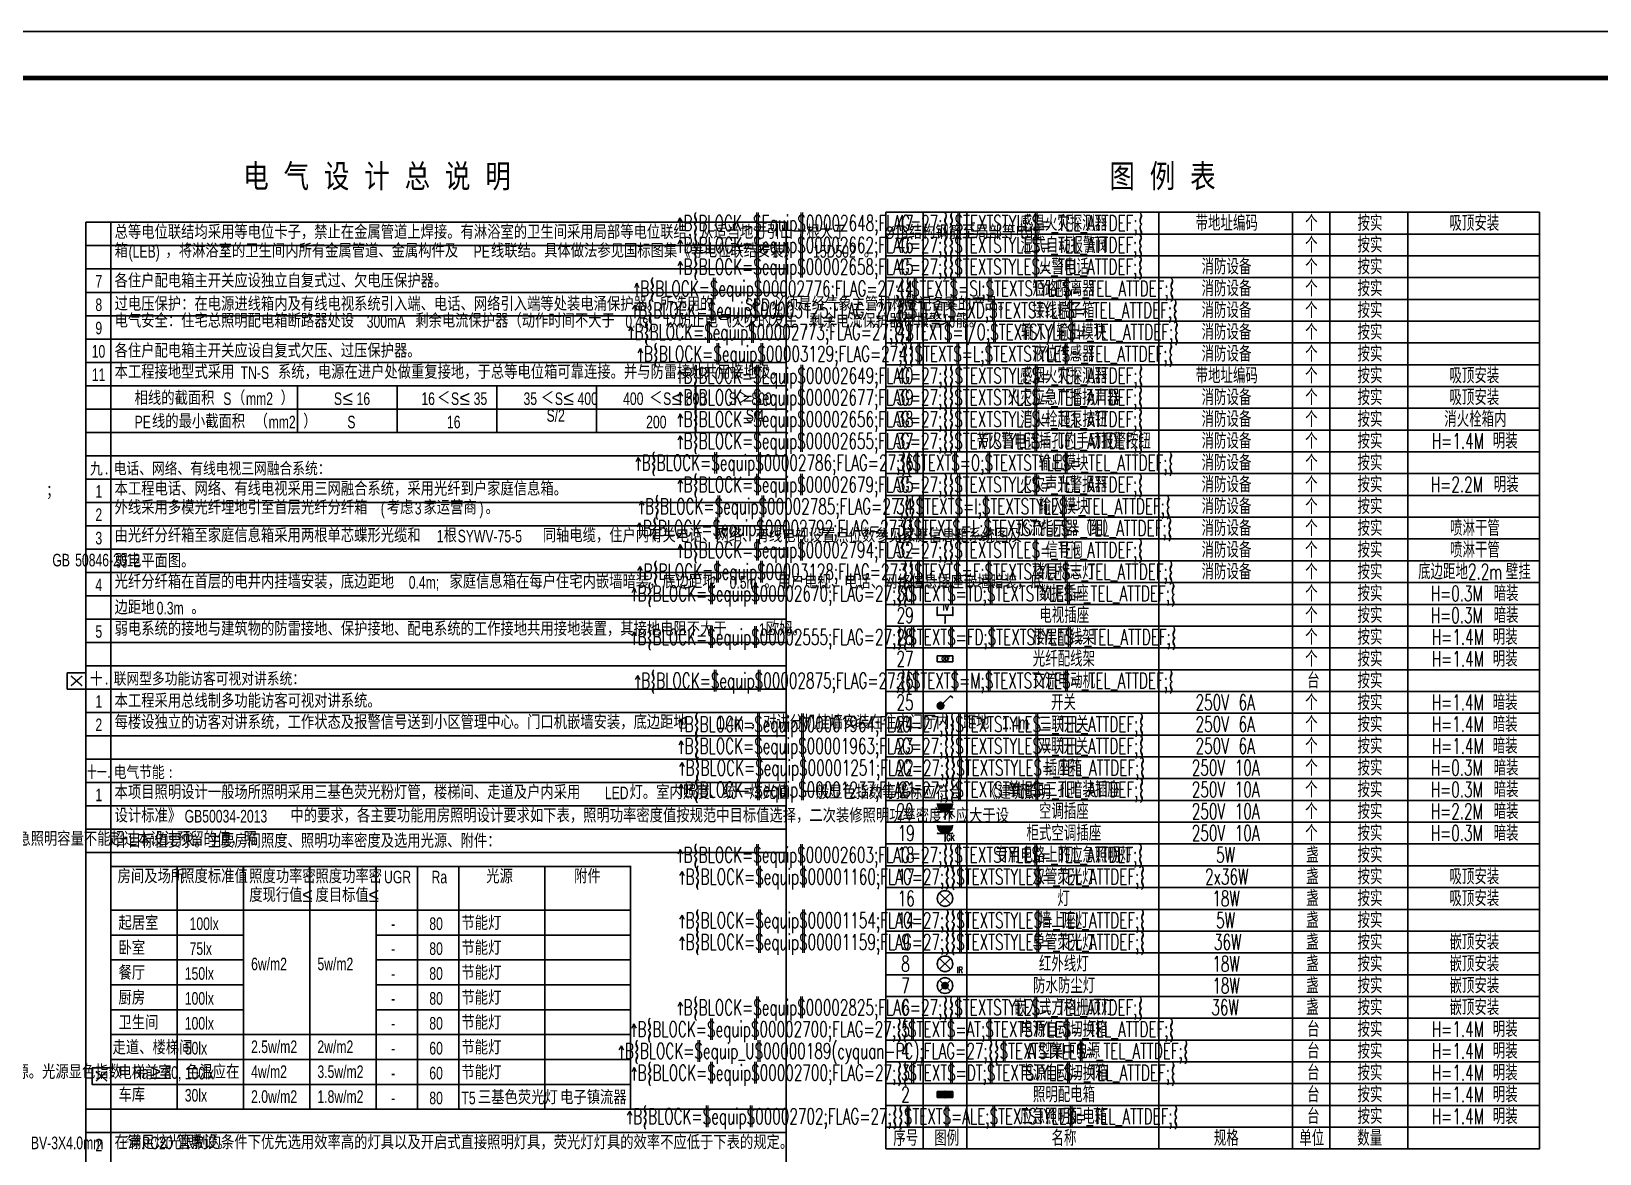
# Model space of a CAD drawing. Extents: x -7085 to 604621, y -1107727 to 606871.
# Drawn here: x 50469 to 100854, y 533841 to 569902 of the extents above; entities that cross this region are included whole.
import ezdxf
from ezdxf.enums import TextEntityAlignment as Align

# ---------------------------------------------------------------- set-up
doc = ezdxf.new("R2010")
doc.units = 0
doc.header["$LTSCALE"] = 1000
doc.header["$MEASUREMENT"] = 0
for name, color, linetype in [('PUB_TAB', 7, 'Continuous'), ('PUB_TAB_ASSIST', 251, 'Continuous'), ('PUB_TEXT', 7, 'Continuous'), ('PUB_TITLE', 4, 'Continuous'), ('TEL_TAB', 7, 'Continuous'), ('TEL_TEXT', 7, 'Continuous'), ('必选内容', 7, 'Continuous')]:
    doc.layers.add(name, color=color, linetype=linetype)
doc.styles.add('_TEL_DIM', font='SIMPLEX', dxfattribs={"width": 0.8, "height": 3.5, "bigfont": 'HZTXT'})
doc.styles.add('宝信-单线体', font='宝信-西文', dxfattribs={"bigfont": '宝信-中文'})
doc.styles.add('宝信-黑体', font='simhei.ttf', dxfattribs={"width": 0.8, "height": 14})

# ---------------------------------------------------------------- blocks, each defined once
blk = doc.blocks.new('叉')
at = {"layer": '必选内容', "color": 6, "const_width": 30}
for points in [[(-120, 106), (120, -106)], [(-120, -106), (120, 106)]]:
    blk.add_lwpolyline(points, dxfattribs=at)
blk = doc.blocks.new('$equip$00001802')
for p, q in [((-0.5, 0.5), (-0.5, 1)), ((0.5, 0.5), (-0.5, 0.5)), ((0, 0.5), (0, 0)), ((0.5, 1), (0.5, 0.5))]:
    blk.add_line(p, q)
for p in [(-0.5, 1), (-0.5, 0.5), (0, 0), (0.5, 1), (0.5, 0.5)]:
    blk.add_point(p)
at = {"color": 7, "style": '_TEL_DIM'}
blk.add_attdef('$TEXT$', text='', height=0.4, dxfattribs=at).set_placement((0, 1), align=Align.MIDDLE_CENTER)
at = {"color": 7, "style": '_TEL_DIM', "flags": 1}
blk.add_attdef('A', text='', height=0.00002, dxfattribs=at).set_placement((0, 0), align=Align.MIDDLE_CENTER)
blk = doc.blocks.new('$equip$00002553')
for p, q in [((-0.75, 0.3), (-0.75, -0.3)), ((0.75, 0.3), (-0.75, 0.3)), ((0.75, -0.3), (0.75, 0.3)), ((-0.75, -0.3), (0.75, -0.3))]:
    blk.add_line(p, q)
at = {"const_width": 0.04}
blk.add_lwpolyline([(-0.75, 0.3), (-0.75, -0.3), (0.75, -0.3), (0.75, 0.3), (-0.75, 0.3), (-0.75, -0.3)], dxfattribs=at)
for p in [(-0.75, 0), (0, 0.3), (0.75, 0), (0, -0.3)]:
    blk.add_point(p)
at = {"color": 7, "style": '_TEL_DIM'}
blk.add_attdef('$TEXT$', text='', height=0.4, dxfattribs=at).set_placement((0, 0.01), align=Align.MIDDLE_CENTER)
at = {"color": 7, "style": '_TEL_DIM', "flags": 1}
blk.add_attdef('A', text='', height=0.00002, dxfattribs=at).set_placement((0, 0), align=Align.MIDDLE_CENTER)
blk = doc.blocks.new('$equip$00001962')
for p, q in [((0.147, 0.356), (0.625, 0.833)), ((0.625, 0.833), (0.766, 0.692))]:
    blk.add_line(p, q)
blk.add_circle((0, 0.208), 0.208)
for p in [(-0.208, 0.208), (0, 0.417), (0, 0), (0.208, 0.208)]:
    blk.add_point(p)
for points in [[(-0.18, 0.313), (0.18, 0.313), (-0.208, 0.208), (0.208, 0.208)], [(-0.18, 0.104), (0.18, 0.104), (-0.208, 0.208), (0.208, 0.208)], [(-0.104, 0.389), (0.104, 0.389), (-0.18, 0.313), (0.18, 0.313)], [(-0.104, 0.028), (0.104, 0.028), (-0.18, 0.104), (0.18, 0.104)], [(0, 0.417), (0, 0.417), (-0.104, 0.389), (0.104, 0.389)], [(0, 0), (0, 0), (-0.104, 0.028), (0.104, 0.028)]]:
    blk.add_solid(points)
at = {"layer": 'TEL_TEXT', "style": '_TEL_DIM', "flags": 1}
blk.add_attdef('A', text='', height=0.00002, dxfattribs=at).set_placement((0, 0), align=Align.MIDDLE_CENTER)
blk = doc.blocks.new('$equip$00001764')
for p, q in [((-0.5, 1.05), (-0.5, 1)), ((-0.5, 1), (0.5, 1)), ((0.5, 0.5), (-0.5, 0.5)), ((0, 0.5), (0, 0)), ((0.5, 1.05), (0.5, 1))]:
    blk.add_line(p, q)
blk.add_arc((0, 1), 0.5, 180, 0)
for p in [(-0.5, 0.5), (0, 0), (0.5, 0.5)]:
    blk.add_point(p)
for points in [[(0.43, 0.75), (-0.43, 0.75), (0.5, 1), (-0.5, 1)], [(0.25, 0.57), (-0.25, 0.57), (0.43, 0.75), (-0.43, 0.75)], [(0, 0.5), (0, 0.5), (0.25, 0.57), (-0.25, 0.57)]]:
    blk.add_solid(points)
at = {"color": 7, "style": '_TEL_DIM'}
blk.add_attdef('$TEXT$', text='', height=0.4, dxfattribs=at).set_placement((0.3, 0.21), align=Align.MIDDLE_CENTER)
at = {"color": 7, "style": '_TEL_DIM', "flags": 1}
blk.add_attdef('A', text='', height=0.00002, dxfattribs=at).set_placement((0, 0), align=Align.MIDDLE_CENTER)
blk = doc.blocks.new('$equip$00002539')
for p, q in [((-0.35, 0.35), (0.35, -0.35)), ((0.35, 0.35), (-0.35, -0.35))]:
    blk.add_line(p, q)
at = {"const_width": 0.04}
blk.add_lwpolyline([(-0.5, 0, 1), (0.5, 0, 1), (-0.5, 0, 0.911406)], format="xyb", dxfattribs=at)
blk.add_circle((0, 0), 0.5)
for p in [(-0.5, 0), (0, 0.5), (0.5, 0), (0, -0.5)]:
    blk.add_point(p)
at = {"color": 7, "style": '_TEL_DIM', "flags": 1}
blk.add_attdef('A', text='', height=0.00002, dxfattribs=at).set_placement((0, 0), align=Align.MIDDLE_CENTER)
blk = doc.blocks.new('$equip$00002530')
for p, q in [((-0.35, 0.35), (0.35, -0.35)), ((0.35, 0.35), (-0.35, -0.35))]:
    blk.add_line(p, q)
at = {"const_width": 0.04}
blk.add_lwpolyline([(0, 0.5, -1), (0, -0.5, -1), (0, 0.5, -2.479085)], format="xyb", dxfattribs=at)
blk.add_circle((0, 0), 0.5)
for p in [(-0.5, 0), (0, 0.5), (0.5, 0), (0, -0.5)]:
    blk.add_point(p)
at = {"color": 7, "style": '_TEL_DIM', "flags": 1}
blk.add_attdef('A', text='', height=0.00002, dxfattribs=at).set_placement((0, 0), align=Align.MIDDLE_CENTER)
at = {"color": 7, "style": '_TEL_DIM'}
blk.add_attdef('$TEXT$', text='', height=0.4, dxfattribs=at).set_placement((0.89, -0.4), align=Align.MIDDLE_CENTER)
blk = doc.blocks.new('$equip$00002828')
for p, q in [((0.35, 0.35), (-0.35, -0.35)), ((-0.35, 0.35), (0.35, -0.35))]:
    blk.add_line(p, q)
at = {"const_width": 0.04}
blk.add_lwpolyline([(0.5, 0, -1), (-0.5, 0, -1), (0.5, 0, 1)], format="xyb", dxfattribs=at)
for radius in [0.5, 0.2]:
    blk.add_circle((0, 0), radius)
for p in [(-0.5, 0), (0, 0.5), (0.5, 0), (0, -0.5)]:
    blk.add_point(p)
for points in [[(-0.17, 0.1), (0.17, 0.1), (-0.2, 0), (0.2, 0)], [(-0.17, -0.1), (0.17, -0.1), (-0.2, 0), (0.2, 0)], [(-0.1, 0.17), (0.1, 0.17), (-0.17, 0.1), (0.17, 0.1)], [(0, 0.2), (0, 0.2), (-0.1, 0.17), (0.1, 0.17)], [(-0.1, -0.17), (0.1, -0.17), (-0.17, -0.1), (0.17, -0.1)], [(0, -0.2), (0, -0.2), (-0.1, -0.17), (0.1, -0.17)]]:
    blk.add_solid(points)
at = {"color": 7, "style": '_TEL_DIM', "flags": 1}
for tag in ['A', 'REMARK']:
    blk.add_attdef(tag, text='', height=0.00002, dxfattribs=at).set_placement((0, 0), align=Align.MIDDLE_CENTER)
blk = doc.blocks.new('*X30')
at = {"color": 0}
for p, q in [((-250, 33), (-83, 200)), ((-250, 68), (-118, 200)), ((-250, 104), (-154, 200)), ((-250, 139), (-189, 200)), ((-250, 174), (-224, 200)), ((-247, 0), (-47, 200)), ((-212, 0), (-12, 200)), ((-177, 0), (23, 200)), ((-141, 0), (59, 200)), ((-106, 0), (94, 200)), ((-71, 0), (129, 200)), ((-35, 0), (165, 200)), ((0, 0), (200, 200)), ((35, 0), (235, 200)), ((71, 0), (250, 179)), ((106, 0), (250, 144)), ((141, 0), (250, 109)), ((177, 0), (250, 73)), ((212, 0), (250, 38)), ((247, 0), (250, 3))]:
    blk.add_line(p, q, dxfattribs=at)
blk = doc.blocks.new('$equip$00002943')
for p, q in [((-0.75, 0.6), (-0.75, 0)), ((0.75, 0.6), (-0.75, 0.6)), ((-0.75, 0), (0.75, 0)), ((0.75, 0), (0.75, 0.6))]:
    blk.add_line(p, q)
for points, const_width in [([(-0.75, 0.3), (0.75, 0.3)], 0.6), ([(-0.75, 0.6), (-0.75, 0), (0.75, 0), (0.75, 0.6), (-0.75, 0.6), (-0.75, 0)], 0.04)]:
    blk.add_lwpolyline(points, dxfattribs=dict(const_width=const_width))
for p in [(-0.75, 0.3), (0, 0.6), (0, 0), (0.75, 0.3)]:
    blk.add_point(p)
at = {"xscale": 0.00300000000061118, "yscale": 0.00300000000061118, "zscale": 0.00300000000061118}
blk.add_blockref('*X30', (0, 0), dxfattribs=at)
at = {"color": 7, "style": '_TEL_DIM', "flags": 1}
for tag in ['A', 'REMARK']:
    blk.add_attdef(tag, text='', height=0.00002, dxfattribs=at).set_placement((0, 0), align=Align.MIDDLE_CENTER)

msp = doc.modelspace()

# ---------------------------------------------------------------- linework, layer by layer
at = {"layer": 'PUB_TAB', "color": 7}
for p, q in [((53021.1, 557766.4), (74721.1, 557766.4)), ((53021.1, 543066.4), (53021.1, 535266.4)), ((53021.1, 543066.4), (69720.7, 543066.4)), ((55151.7, 543066.4), (55151.7, 535266.4)), ((57282.4, 543066.4), (57282.4, 535266.4)), ((57282.4, 543066.4), (57282.4, 535266.4)), ((59413, 543066.4), (59413, 535266.4)), ((59413, 543066.4), (59413, 535266.4)), ((61543.7, 543066.4), (61543.7, 535266.4)), ((61543.7, 543066.4), (61543.7, 535266.4)), ((61543.7, 543066.4), (61543.7, 535266.4)), ((61543.7, 543066.4), (61543.7, 535266.4)), ((62874.1, 543066.4), (62874.1, 535266.4)), ((64204.6, 543066.4), (64204.6, 535266.4)), ((66962.6, 543066.4), (66962.6, 535266.4)), ((69720.7, 543066.4), (69720.7, 535266.4)), ((53021.1, 541666.4), (69720.7, 541666.4)), ((53021.1, 540866.4), (57282.4, 540866.4)), ((61543.7, 540866.4), (69720.7, 540866.4)), ((53021.1, 540066.4), (57282.4, 540066.4)), ((61543.7, 540066.4), (69720.7, 540066.4)), ((53021.1, 539266.4), (57282.4, 539266.4)), ((61543.7, 539266.4), (69720.7, 539266.4)), ((53021.1, 538466.4), (57282.4, 538466.4)), ((61543.7, 538466.4), (69720.7, 538466.4)), ((53021.1, 537666.4), (69720.7, 537666.4)), ((53021.1, 536866.4), (69720.7, 536866.4)), ((53021.1, 536066.4), (69720.7, 536066.4)), ((53021.1, 536066.4), (69720.7, 536066.4)), ((53021.1, 535266.4), (69720.7, 535266.4))]:
    msp.add_line(p, q, dxfattribs=at)
msp.add_lwpolyline([(53021.1, 558516.4), (74721.1, 558516.4), (74721.1, 557016.4), (53021.1, 557016.4)], close=True, dxfattribs=at)
for points in [[(59021.1, 557016.4), (59021.1, 558516.4)], [(62221.1, 557016.4), (62221.1, 558516.4)], [(65421.1, 557016.4), (65421.1, 558516.4)], [(68621.1, 557016.4), (68621.1, 558516.4)], [(71821.1, 557016.4), (71821.1, 558516.4)]]:
    msp.add_lwpolyline(points, dxfattribs=at)
at = {"layer": 'PUB_TAB', "color": 7, "const_width": 50}
msp.add_lwpolyline([(53021.1, 543066.4), (69720.7, 543066.4), (69720.7, 535266.4), (53021.1, 535266.4)], close=True, dxfattribs=at)
at = {"layer": 'PUB_TAB_ASSIST'}
for points in [[(52221.1, 563766.4), (74721.1, 563766.4)], [(52221.1, 563766.4), (52221.1, 512016.4)], [(53021.1, 563766.4), (53021.1, 512016.4)], [(74721.1, 563766.4), (74721.1, 512016.4)], [(52221.1, 563016.4), (74721.1, 563016.4)], [(52221.1, 562266.4), (74721.1, 562266.4)], [(52221.1, 561516.4), (74721.1, 561516.4)], [(52221.1, 560766.4), (74721.1, 560766.4)], [(52221.1, 560016.4), (74721.1, 560016.4)], [(52221.1, 559266.4), (74721.1, 559266.4)], [(52221.1, 558516.4), (74721.1, 558516.4)], [(52221.1, 557766.4), (74721.1, 557766.4)], [(52221.1, 557016.4), (74721.1, 557016.4)], [(52221.1, 556266.4), (74721.1, 556266.4)], [(52221.1, 555516.4), (74721.1, 555516.4)], [(52221.1, 554766.4), (74721.1, 554766.4)], [(52221.1, 554016.4), (74721.1, 554016.4)], [(52221.1, 553266.4), (74721.1, 553266.4)], [(52221.1, 552516.4), (74721.1, 552516.4)], [(52221.1, 551766.4), (74721.1, 551766.4)], [(52221.1, 551016.4), (74721.1, 551016.4)], [(52221.1, 550266.4), (74721.1, 550266.4)], [(52221.1, 549516.4), (74721.1, 549516.4)], [(52221.1, 548766.4), (74721.1, 548766.4)], [(52221.1, 548016.4), (74721.1, 548016.4)], [(52221.1, 547266.4), (74721.1, 547266.4)], [(52221.1, 546516.4), (74721.1, 546516.4)], [(52221.1, 545766.4), (74721.1, 545766.4)], [(52221.1, 545016.4), (74721.1, 545016.4)], [(52221.1, 544266.4), (74721.1, 544266.4)], [(52221.1, 543516.4), (74721.1, 543516.4)], [(52221.1, 535266.4), (74721.1, 535266.4)], [(52221.1, 534516.4), (74721.1, 534516.4)]]:
    msp.add_lwpolyline(points, dxfattribs=at)
at = {"layer": 'PUB_TEXT', "color": 3}
for points in [[(51621.6, 549295.7), (52221.1, 549295.7), (52221.1, 548766.4), (51621.6, 548766.4)], [(52421.6, 536595.7), (53021.1, 536595.7), (53021.1, 536066.4), (52421.6, 536066.4)]]:
    msp.add_lwpolyline(points, close=True, dxfattribs=at)
at = {"layer": 'PUB_TITLE'}
for points in [[(22219.9, 506901.9), (22219.9, 569902), (111320, 569902), (111320, 506901.9)], [(22220, 506902), (111320, 506902), (111320, 569902), (22220, 569902)]]:
    msp.add_lwpolyline(points, close=True, dxfattribs=at)
for points, const_width in [([(25970, 508402), (109820, 508402), (109820, 568402), (25970, 568402)], 150), ([(25969.9, 508401.9), (25969.9, 568402), (109820, 568402), (109820, 508401.9)], 75)]:
    msp.add_lwpolyline(points, close=True, dxfattribs=dict(at, const_width=const_width))
at = {"layer": 'TEL_TAB'}
msp.add_lwpolyline([(77922.2, 533990.9), (98918.7, 533990.9), (98918.7, 564090.9), (77922.2, 564090.9)], close=True, dxfattribs=at)
for points in [[(79122.2, 564090.9), (79122.2, 533990.9)], [(80522.2, 564090.9), (80522.2, 533990.9)], [(86687.5, 564090.9), (86687.5, 533990.9)], [(90987.5, 564090.9), (90987.5, 533990.9)], [(92187.5, 564090.9), (92187.5, 533990.9)], [(94687.5, 564090.9), (94687.5, 533990.9)], [(77922.2, 563390.9), (98918.7, 563390.9)], [(77922.2, 562690.9), (98918.7, 562690.9)], [(77922.2, 561990.9), (98918.7, 561990.9)], [(77922.2, 561290.9), (98918.7, 561290.9)], [(77922.2, 560590.9), (98918.7, 560590.9)], [(77922.2, 559890.9), (98918.7, 559890.9)], [(77922.2, 559190.9), (98918.7, 559190.9)], [(77922.2, 558490.9), (98918.7, 558490.9)], [(77922.2, 557790.9), (98918.7, 557790.9)], [(77922.2, 557090.9), (98918.7, 557090.9)], [(77922.2, 556390.9), (98918.7, 556390.9)], [(77922.2, 555690.9), (98918.7, 555690.9)], [(77922.2, 554990.9), (98918.7, 554990.9)], [(77922.2, 554290.9), (98918.7, 554290.9)], [(77922.2, 553590.9), (98918.7, 553590.9)], [(77922.2, 552890.9), (98918.7, 552890.9)], [(77922.2, 552190.9), (98918.7, 552190.9)], [(77922.2, 551490.9), (98918.7, 551490.9)], [(77922.2, 550790.9), (98918.7, 550790.9)], [(77922.2, 550090.9), (98918.7, 550090.9)], [(77922.2, 549390.9), (98918.7, 549390.9)], [(77922.2, 548690.9), (98918.7, 548690.9)], [(77922.2, 547990.9), (98918.7, 547990.9)], [(77922.2, 547290.9), (98918.7, 547290.9)], [(77922.2, 546590.9), (98918.7, 546590.9)], [(77922.2, 545890.9), (98918.7, 545890.9)], [(77922.2, 545190.9), (98918.7, 545190.9)], [(77922.2, 544490.9), (98918.7, 544490.9)], [(77922.2, 543790.9), (98918.7, 543790.9)], [(77922.2, 543090.9), (98918.7, 543090.9)], [(77922.2, 542390.9), (98918.7, 542390.9)], [(77922.2, 541690.9), (98918.7, 541690.9)], [(77922.2, 540990.9), (98918.7, 540990.9)], [(77922.2, 540290.9), (98918.7, 540290.9)], [(77922.2, 539590.9), (98918.7, 539590.9)], [(77922.2, 538890.9), (98918.7, 538890.9)], [(77922.2, 538190.9), (98918.7, 538190.9)], [(77922.2, 537490.9), (98918.7, 537490.9)], [(77922.2, 536790.9), (98918.7, 536790.9)], [(77922.2, 536090.9), (98918.7, 536090.9)], [(77922.2, 535390.9), (98918.7, 535390.9)], [(77922.2, 534690.9), (98918.7, 534690.9)]]:
    msp.add_lwpolyline(points, dxfattribs=at)

# ---------------------------------------------------------------- block references
at = {"layer": 'PUB_TEXT', "color": 6, "xscale": 1.5, "yscale": 1.5, "zscale": 1.5}
for p in [(51921.4, 549031.1), (52721.4, 536331.1)]:
    msp.add_blockref('叉', p, dxfattribs=at)
at = {"layer": 'TEL_TAB', "color": 0}
for name, p, xscale, yscale, zscale in [('$equip$00001802', (79822.2, 550891.2), 500, 500, 500), ('$equip$00002553', (79822.2, 549740.9), 333.3333333333333, 333.3333333333333, 333.3333333333333), ('$equip$00001962', (79679, 548127.2, 0), 512.949565895526, 512.949565895526, 512.949565895526), ('$equip$00001764', (79822.2, 544590.9, 0), 476.1904761908062, 476.1904761908062, 476.1904761908062), ('$equip$00001764', (79822.2, 543890.9, 0), 476.1904761908062, 476.1904761908062, 476.1904761908062), ('$equip$00002539', (79822.2, 542040.9, 0), 499.9999900000001, 499.9999900000001, 499.9999900000001), ('$equip$00002530', (79822.2, 539940.9, 0), 499.99999, 499.99999, 499.99999), ('$equip$00002828', (79822.2, 539240.9, 0), 499.99999, 499.99999, 499.99999), ('$equip$00002943', (79822.2, 535640.9), 333.3333332654244, 333.3333332654244, 333.3333332654244)]:
    msp.add_blockref(name, p, dxfattribs=dict(at, xscale=xscale, yscale=yscale, zscale=zscale))

# ---------------------------------------------------------------- texts
at = {"color": 0, "style": '_TEL_DIM', "width": 0.64}
for s, height, p in [('TV', 200, (79718.5, 551290.7)), ('ODF', 133.33, (79708.1, 549678.7)), ('K', 190.5, (79925.8, 544596.2, 0)), ('GK', 190.48, (79864.9, 543896.2, 0)), ('IR', 200, (80198.7, 539643, 0))]:
    msp.add_text(s, height=height, dxfattribs=at).set_placement(p)
at = {"layer": 'PUB_TEXT'}
for s, height, style, width, p in [('电', 751.1, '宝信-黑体', 0.8, (57276.5, 564876)), ('气', 751.1, '宝信-黑体', 0.8, (58572.7, 564876)), ('设', 751.1, '宝信-黑体', 0.8, (59868.9, 564876)), ('计', 751.1, '宝信-黑体', 0.8, (61165.1, 564876)), ('总', 751.1, '宝信-黑体', 0.8, (62461.3, 564876)), ('说', 751.1, '宝信-黑体', 0.8, (63757.5, 564876)), ('明', 751.1, '宝信-黑体', 0.8, (65053.7, 564876)), ('图', 751.1, '宝信-黑体', 0.8, (85104.3, 564876)), ('例', 751.1, '宝信-黑体', 0.8, (86400.5, 564876)), ('表', 751.1, '宝信-黑体', 0.8, (87696.7, 564876)), ('%%c16', 405, '宝信-单线体', 0.722222, (77893.3, 563230.2)), ('(LEB)', 405, '宝信-单线体', 0.722222, (53593.3, 562628.5)), ('PE', 405, '宝信-单线体', 0.722222, (64677.2, 562628.5)), ('15D502', 405, '宝信-单线体', 0.722222, (75584.3, 562628.5)), ('7', 405, '宝信-单线体', 0.722222, (52526.3, 561666.4)), ('8', 405, '宝信-单线体', 0.722222, (52526.3, 560916.4)), ('SPD', 405, '宝信-单线体', 0.722222, (73393.3, 560919.9)), ('0.4s),', 405, '宝信-单线体', 0.722222, (69553.3, 560378.5)), ('9', 405, '宝信-单线体', 0.722222, (52526.3, 560166.4)), ('300mA', 405, '宝信-单线体', 0.722222, (61243.3, 560378.5)), (',', 405, '宝信-单线体', 0.722222, (75320.8, 560378.5)), ('10', 405, '宝信-单线体', 0.722222, (52408, 559416.4)), ('11', 405, '宝信-单线体', 0.722222, (52411.8, 558666.4)), ('TN-S', 405, '宝信-单线体', 0.722222, (57193.3, 558733.7)), ('S', 405, '宝信-单线体', 0.722222, (56634.4, 557896.4)), ('mm2', 405, '宝信-单线体', 0.722222, (57362.9, 557896.4)), ('S', 405, '宝信-单线体', 0.722222, (60189.3, 557896.4)), ('16', 405, '宝信-单线体', 0.722222, (60917.9, 557896.4)), ('16', 405, '宝信-单线体', 0.722222, (62998.6, 557896.4)), ('S', 405, '宝信-单线体', 0.722222, (63950.1, 557896.4)), ('35', 405, '宝信-单线体', 0.722222, (64678.6, 557896.4)), ('35', 405, '宝信-单线体', 0.722222, (66280.9, 557896.4)), ('S', 405, '宝信-单线体', 0.722222, (67288, 557896.4)), ('400', 405, '宝信-单线体', 0.722222, (68016.6, 557896.4)), ('400', 405, '宝信-单线体', 0.722222, (69480.9, 557896.4)), ('S', 405, '宝信-单线体', 0.722222, (70766.6, 557896.4)), ('800', 405, '宝信-单线体', 0.722222, (71495.2, 557896.4)), ('S', 405, '宝信-单线体', 0.722222, (72873.9, 557896.4)), ('800', 405, '宝信-单线体', 0.722222, (73602.5, 557896.4)), ('S/2', 405, '宝信-单线体', 0.722222, (67021.1, 557358.5)), ('S/4', 405, '宝信-单线体', 0.722222, (73421.1, 557358.5)), ('PE', 405, '宝信-单线体', 0.722222, (53787, 557146.4)), ('mm2', 405, '宝信-单线体', 0.722222, (58091.5, 557146.4)), ('S', 405, '宝信-单线体', 0.722222, (60621.1, 557146.4)), ('16', 405, '宝信-单线体', 0.722222, (63821.1, 557146.4)), ('200', 405, '宝信-单线体', 0.722222, (70221.1, 557146.4)), ('九', 375.5, '宝信-黑体', 0.8, (52352.1, 555666.4)), ('电话、网络、有线电视三网融合系统：', 375.527, '宝信-黑体', 0.8, (53114.3, 555674.8)), ('1', 405, '宝信-单线体', 0.722222, (52526.3, 554916.4)), ('.', 375.5, '宝信-黑体', 0.8, (52784.1, 555666.4)), ('(', 405, '宝信-单线体', 0.722222, (61693.3, 554378.5)), ('3', 405, '宝信-单线体', 0.722222, (62788.3, 554378.5)), (')', 405, '宝信-单线体', 0.722222, (64866.8, 554378.5)), ('2', 405, '宝信-单线体', 0.722222, (52526.3, 554166.4)), ('3', 405, '宝信-单线体', 0.722222, (52526.3, 553416.4)), ('1', 405, '宝信-单线体', 0.722222, (63493.3, 553480.2)), ('SYWV-75-5', 405, '宝信-单线体', 0.722222, (64166.1, 553480.2)), ('GB', 405, '宝信-单线体', 0.722222, (51143.3, 552710.3)), ('50846-2012', 405, '宝信-单线体', 0.722222, (51875.7, 552710.3)), ('4', 405, '宝信-单线体', 0.722222, (52526.3, 551916.4)), ('0.4m;', 405, '宝信-单线体', 0.722222, (62593.3, 551993.5)), ('0.5m', 405, '宝信-单线体', 0.722222, (72902.5, 551993.5)), ('0.3m', 405, '宝信-单线体', 0.722222, (54493.3, 551166.4)), ('5', 405, '宝信-单线体', 0.722222, (52526.3, 550416.4)), ('1', 405, '宝信-单线体', 0.722222, (73843.3, 550480.2)), ('十', 375.5, '宝信-黑体', 0.8, (52352.1, 548916.4)), ('联网型多功能访客可视对讲系统：', 375.527, '宝信-黑体', 0.8, (53114.3, 548922.7)), ('.', 375.5, '宝信-黑体', 0.8, (52784.1, 548916.4)), ('1', 405, '宝信-单线体', 0.722222, (52526.3, 548166.4)), ('2', 405, '宝信-单线体', 0.722222, (52526.3, 547416.4)), ('1.4m', 405, '宝信-单线体', 0.722222, (72493.3, 547480.2)), ('1.4m', 405, '宝信-单线体', 0.722222, (81651.8, 547480.2)), ('十一.', 375.53, '宝信-黑体', 0.6, (52255, 545916.4)), ('电气节能', 375.53, '宝信-黑体', 0.8, (53114.3, 545916.4)), (':', 375.5, '宝信-黑体', 0.8, (54842.6, 545916.4)), ('1', 405, '宝信-单线体', 0.722222, (52526.3, 545166.4)), ('LED', 405, '宝信-单线体', 0.722222, (68893.3, 545230.2)), ('GB50034-2013', 405, '宝信-单线体', 0.722222, (55393.3, 544480.2)), ('UGR', 405, '宝信-单线体', 0.722222, (61800.2, 542526.7)), ('Ra', 405, '宝信-单线体', 0.722222, (63327.3, 542526.7)), ('100lx', 405, '宝信-单线体', 0.722222, (55552.8, 541026.7)), ('-', 405, '宝信-单线体', 0.722222, (62030.9, 541026.7)), ('80', 405, '宝信-单线体', 0.722222, (63254.4, 541026.7)), ('75lx', 405, '宝信-单线体', 0.722222, (55552.8, 540226.7)), ('6w/m2', 405, '宝信-单线体', 0.722222, (57528.8, 539733)), ('5w/m2', 405, '宝信-单线体', 0.722222, (59659.5, 539733)), ('-', 405, '宝信-单线体', 0.722222, (62030.9, 540226.7)), ('80', 405, '宝信-单线体', 0.722222, (63254.4, 540226.7)), ('150lx', 405, '宝信-单线体', 0.722222, (55398.2, 539426.7)), ('80', 405, '宝信-单线体', 0.722222, (63254.4, 539426.7)), ('-', 405, '宝信-单线体', 0.722222, (62030.9, 539426.7)), ('100lx', 405, '宝信-单线体', 0.722222, (55398.2, 538626.7)), ('-', 405, '宝信-单线体', 0.722222, (62030.9, 538626.7)), ('80', 405, '宝信-单线体', 0.722222, (63254.4, 538626.7)), ('100lx', 405, '宝信-单线体', 0.722222, (55398.2, 537826.7)), ('80', 405, '宝信-单线体', 0.722222, (63254.4, 537826.7)), ('-', 405, '宝信-单线体', 0.722222, (62030.9, 537826.7)), ('50lx', 405, '宝信-单线体', 0.722222, (55398.2, 537026.7)), ('2.5w/m2', 405, '宝信-单线体', 0.722222, (57528.8, 537072.1)), ('2w/m2', 405, '宝信-单线体', 0.722222, (59659.5, 537072.1)), ('-', 405, '宝信-单线体', 0.722222, (62030.9, 537026.7)), ('60', 405, '宝信-单线体', 0.722222, (63254.4, 537026.7)), ('Ra', 405, '宝信-单线体', 0.722222, (53737.2, 536243.5)), ('80,', 405, '宝信-单线体', 0.722222, (54744.3, 536243.5)), ('100lx', 405, '宝信-单线体', 0.722222, (55398.2, 536226.7)), ('4w/m2', 405, '宝信-单线体', 0.722222, (57528.8, 536272.1)), ('3.5w/m2', 405, '宝信-单线体', 0.722222, (59659.5, 536272.1)), ('60', 405, '宝信-单线体', 0.722222, (63254.4, 536226.7)), ('-', 405, '宝信-单线体', 0.722222, (62030.9, 536226.7)), ('30lx', 405, '宝信-单线体', 0.722222, (55398.2, 535513.3)), ('2.0w/m2', 405, '宝信-单线体', 0.722222, (57528.8, 535472.1)), ('1.8w/m2', 405, '宝信-单线体', 0.722222, (59659.5, 535472.1)), ('-', 405, '宝信-单线体', 0.722222, (62030.9, 535426.7)), ('80', 405, '宝信-单线体', 0.722222, (63254.4, 535426.7)), ('T5', 405, '宝信-单线体', 0.722222, (64286.2, 535426.7)), ('BV-3X4.0mm', 405, '宝信-单线体', 0.722222, (50455.4, 533983.7)), ('2', 405, '宝信-单线体', 0.722222, (52526.3, 533916.4)), ('2', 202.5, '宝信-单线体', 0.722222, (53477.9, 534208.7)), ('PC20', 405, '宝信-单线体', 0.722222, (54025.4, 533983.7))]:
    msp.add_text(s, height=height, dxfattribs=dict(at, style=style, width=width)).set_placement(p)
at = {"layer": 'PUB_TEXT', "style": '宝信-单线体'}
for s, p in [('总等电位联结均采用等电位卡子，禁止在金属管道上焊接。有淋浴室的卫生间采用局部等电位联结，从适当地方引出一根大于', (53143.3, 563230.2)), ('结构钢筋至局部等电位', (78659.3, 563230.2)), ('箱', (53143.3, 562628.5)), ('，将淋浴室的卫生间内所有金属管道、金属构件及', (54777.2, 562628.5)), ('线联结。具体做法参见国标图集《等电位联结安装》', (65234.3, 562628.5)), ('。', (77214, 562628.5)), ('各住户配电箱主开关应设独立自复式过、欠电压保护器。', (53143.3, 561666.4)), ('过电压保护：在电源进线箱内及有线电视系统引入端、电话、网络引入端等处装电涌保护器。所选用的', (53143.3, 560919.9)), ('必须是经气象主管机构登记备案的产品。', (74256.8, 560919.9)), ('电气安全：住宅总照明配电箱断路器处设', (53143.3, 560378.5)), ('剩余电流保护器（动作时间不大于', (62803.3, 560378.5)), ('以防止电气火灾的发生', (70820.8, 560378.5)), ('剩余电流保护器带报警功能。', (75460, 560378.5)), ('各住户配电箱主开关应设自复式欠压、过压保护器。', (53143.3, 559416.4)), ('本工程接地型式采用', (53143.3, 558733.7)), ('系统，电源在进户处做重复接地，于总等电位箱可靠连接。并与防雷接地共用接地极。', (58391.1, 558733.7)), ('相线的截面积', (53787, 557896.4)), ('（', (56912.9, 557896.4)), ('）', (58477.2, 557896.4)), ('≤', (60467.9, 557896.4)), ('＜', (63500.1, 557896.4)), ('≤', (64228.6, 557896.4)), ('＜', (66838, 557896.4)), ('≤', (67566.6, 557896.4)), ('＜', (70316.6, 557896.4)), ('≤', (71045.2, 557896.4)), ('＞', (73152.5, 557896.4)), ('线的最小截面积', (54344.1, 557146.4)), ('（', (57641.5, 557146.4)), ('）', (59205.8, 557146.4)), ('；', (50941.8, 554916.4)), ('本工程电话、网络、有线电视采用三网融合系统，采用光纤到户家庭信息箱。', (53143.3, 554980.2)), ('外线采用多模光纤埋地引至首层光纤分纤箱', (53143.3, 554378.5)), ('考虑', (61888.3, 554378.5)), ('家运营商', (63066.8, 554378.5)), ('。', (65061.8, 554378.5)), ('由光纤分纤箱至家庭信息箱采用两根单芯蝶形光缆和', (53143.3, 553480.2)), ('根', (63716.1, 553480.2)), ('同轴电缆，住户内有关电话、网络、有线电视设置点位数参见家庭信息箱系统图及', (66896.1, 553480.2)), ('弱电平面图。', (53143.3, 552666.4)), ('光纤分纤箱在首层的电井内挂墙安装，底边距地', (53143.3, 551993.5)), ('家庭信息箱在每户住宅内嵌墙暗装，底边距地', (63902.5, 551993.5)), ('。用户电视、电话、网络信息插座嵌墙暗装，底', (74016.8, 551993.5)), ('边距地', (53143.3, 551166.4)), ('。', (55607.5, 551166.4)), ('弱电系统的接地与建筑物的防雷接地、保护接地、配电系统的工作接地共用接地装置，其接地电阻不大于', (53143.3, 550480.2)), ('欧姆。', (74066.1, 550480.2)), ('本工程采用总线制多功能访客可视对讲系统。', (53143.3, 548166.4)), ('每楼设独立的访客对讲系统，工作状态及报警信号送到小区管理中心。门口机嵌墙安装，底边距地', (53143.3, 547480.2)), ('，对讲分机挂墙安装在住户门厅内，距地', (73551.8, 547480.2)), ('。', (82710.4, 547480.2)), ('本项目照明设计一般场所照明采用三基色荧光粉灯管，楼梯间、走道及户内采用', (53143.3, 545230.2)), ('灯。室内照度、统一炫光值、一般显色指数等指标应符合', (69687.2, 545230.2)), ('《建筑照明', (81084.6, 545230.2)), ('设计标准》', (53143.3, 544480.2)), ('中的要求，各主要功能用房照明设计要求如下表，照明功率密度值按规范中目标值选择，二次装修照明功率密度不应大于设', (58791.8, 544480.2)), ('有二次装修要求的场所，由室内装修公司设计照明平面，本设计将电源引至配电箱。二次装饰设计时照明负荷及应急照明容量不能超过本设计预留的值，照', (28643.3, 543730.2)), ('计目标值要求。主要房间照度、照明功率密度及选用光源、附件：', (53143.3, 543666.4)), ('房间及场所', (53240.4, 542526.7)), ('照度标准值', (55283.8, 542530.3)), ('照度功率密', (57468, 542526.7)), ('照度功率密', (59598.6, 542526.7)), ('光源', (65082.3, 542526.7)), ('附件', (67906.9, 542526.7)), ('度现行值≤', (57468, 541926.7)), ('度目标值≤', (59598.6, 541926.7)), ('起居室', (53267.6, 541026.7)), ('节能灯', (64286.2, 541026.7)), ('卧室', (53267.6, 540226.7)), ('节能灯', (64286.2, 540226.7)), ('餐厅', (53267.6, 539426.7)), ('节能灯', (64286.2, 539426.7)), ('厨房', (53267.6, 538626.7)), ('节能灯', (64286.2, 538626.7)), ('卫生间', (53267.6, 537826.7)), ('节能灯', (64286.2, 537826.7)), ('走道、楼梯间', (53077, 537026.7)), ('节能灯', (64286.2, 537026.7)), ('灯或其他节能型光源。光源显色指数', (46537.2, 536243.5)), ('电梯前室', (53267.6, 536226.7)), ('≥', (54294.3, 536243.5)), ('色温应在', (55440.8, 536243.5)), ('节能灯', (64286.2, 536226.7)), ('车库', (53267.6, 535503.5)), ('三基色荧光灯', (64815.4, 535426.7)), ('电子镇流器', (67456.1, 535426.7)), ('在满足炫光限制的条件下优先选用效率高的灯具以及开启式直接照明灯具，荧光灯灯具的效率不应低于下表的规定。', (53143.3, 533980.2)), ('穿', (53575.4, 533983.7)), ('管敷设。', (55167.5, 533983.7))]:
    msp.add_text(s, height=450, dxfattribs=at).set_placement(p)
at = {"layer": 'TEL_TAB', "style": '_TEL_DIM'}
for s, width, p in [('^ B{BLOCK=$Equip$00002648;FLAG=27;}{$TEXTSTYLE$=_TEL_ATTDEF;}', 0.64, (71197.4, 563490.9)), ('47', 0.64, (78263.1, 563490.9)), ('感温火灾探测器', 0.8, (82231.6, 563490.9)), ('带地址编码', 0.8, (87873.7, 563490.9)), ('个', 0.8, (91393.8, 563490.9)), ('按实', 0.8, (93076.9, 563490.9)), ('吸顶安装', 0.8, (96029.9, 563490.9)), ('^ B{BLOCK=$equip$00002662;FLAG=27;}{$TEXTSTYLE$=_TEL_ATTDEF;}', 0.64, (71205, 562790.9)), ('湿式自动报警阀', 0.8, (82253.7, 562790.9)), ('个', 0.8, (91393.8, 562790.9)), ('按实', 0.8, (93076.9, 562790.9)), ('46', 0.64, (78270.7, 562790.9)), ('^ B{BLOCK=$equip$00002658;FLAG=27;}{$TEXTSTYLE$=_TEL_ATTDEF;}', 0.64, (71205, 562090.9)), ('45', 0.64, (78263.1, 562090.9)), ('火警电话', 0.8, (82841.1, 562090.9)), ('消防设备', 0.8, (88065.8, 562090.9)), ('个', 0.8, (91393.8, 562090.9)), ('按实', 0.8, (93076.9, 562090.9)), ('^ B{BLOCK=$equip$00002776;FLAG=27;}{$TEXT$=SI;$TEXTSTYLE$=_TEL_ATTDEF;}', 0.64, (69810.7, 561390.9)), ('44', 0.64, (78255.5, 561390.9)), ('短路隔离器', 0.8, (82628.5, 561390.9)), ('消防设备', 0.8, (88065.8, 561390.9)), ('个', 0.8, (91393.8, 561390.9)), ('按实', 0.8, (93076.9, 561390.9)), ('^ B{BLOCK=$equip$00003125;FLAG=27;}{$TEXT$=XD;$TEXTSTYLE$=_TEL_ATTDEF;}', 0.64, (69742.2, 560690.9)), ('43', 0.64, (78263.1, 560690.9)), ('接线端子箱', 0.8, (82626.9, 560690.9)), ('消防设备', 0.8, (88065.8, 560690.9)), ('个', 0.8, (91393.8, 560690.9)), ('按实', 0.8, (93076.9, 560690.9)), ('^ B{BLOCK=$equip$00002773;FLAG=27;}{$TEXT$=I/O;$TEXTSTYLE$=_TEL_ATTDEF;}', 0.64, (69627.9, 559990.9)), ('42', 0.64, (78263.1, 559990.9)), ('输入', 0.8, (82264, 559990.9)), ('/', 0.64, (83064, 559990.9)), ('输出模块', 0.8, (83399.2, 559990.9)), ('消防设备', 0.8, (88065.8, 559990.9)), ('个', 0.8, (91393.8, 559990.9)), ('按实', 0.8, (93076.9, 559990.9)), ('^ B{BLOCK=$equip$00003129;FLAG=27;}{$TEXT$=L;$TEXTSTYLE$=_TEL_ATTDEF;}', 0.64, (69925, 559290.9)), ('41', 0.64, (78331.7, 559290.9)), ('液位传感器', 0.8, (82626.9, 559290.9)), ('消防设备', 0.8, (88065.8, 559290.9)), ('个', 0.8, (91393.8, 559290.9)), ('按实', 0.8, (93076.9, 559290.9)), ('^ B{BLOCK=$Equip$00002649;FLAG=27;}{$TEXTSTYLE$=_TEL_ATTDEF;}', 0.64, (71197.4, 558590.9)), ('40', 0.64, (78263.1, 558590.9)), ('感烟火灾探测器', 0.8, (82231.6, 558590.9)), ('带地址编码', 0.8, (87873.7, 558590.9)), ('个', 0.8, (91393.8, 558590.9)), ('按实', 0.8, (93076.9, 558590.9)), ('吸顶安装', 0.8, (96029.9, 558590.9)), ('^ B{BLOCK=$equip$00002677;FLAG=27;}{$TEXTSTYLE$=_TEL_ATTDEF;}', 0.64, (71205, 557890.9)), ('39', 0.64, (78270.7, 557890.9)), ('火灾应急广播扬声器', 0.8, (81830, 557890.9)), ('消防设备', 0.8, (88065.8, 557890.9)), ('个', 0.8, (91393.8, 557890.9)), ('按实', 0.8, (93076.9, 557890.9)), ('吸顶安装', 0.8, (96029.9, 557890.9)), ('^ B{BLOCK=$equip$00002656;FLAG=27;}{$TEXTSTYLE$=_TEL_ATTDEF;}', 0.64, (71205, 557190.9)), ('38', 0.64, (78263.1, 557190.9)), ('消火栓起泵按钮', 0.8, (82241.1, 557190.9)), ('消防设备', 0.8, (88065.8, 557190.9)), ('个', 0.8, (91393.8, 557190.9)), ('按实', 0.8, (93076.9, 557190.9)), ('消火栓箱内', 0.8, (95862.9, 557190.9)), ('^ B{BLOCK=$equip$00002655;FLAG=27;}{$TEXTSTYLE$=_TEL_ATTDEF;}', 0.64, (71205, 556490.9)), ('37', 0.64, (78263.1, 556490.9)), ('带火警电话插孔的手动报警按钮', 0.8, (80837.9, 556490.9)), ('消防设备', 0.8, (88065.8, 556490.9)), ('个', 0.8, (91393.8, 556490.9)), ('按实', 0.8, (93076.9, 556490.9)), ('H=1.4M', 0.64, (95462.8, 556490.9)), ('明装', 0.8, (97422.1, 556490.9)), ('^ B{BLOCK=$equip$00002786;FLAG=27;}{$TEXT$=O;$TEXTSTYLE$=_TEL_ATTDEF;}', 0.64, (69856.5, 555790.9)), ('36', 0.64, (78270.7, 555790.9)), ('输出模块', 0.8, (82831.6, 555790.9)), ('消防设备', 0.8, (88065.8, 555790.9)), ('个', 0.8, (91393.8, 555790.9)), ('按实', 0.8, (93076.9, 555790.9)), ('^ B{BLOCK=$equip$00002679;FLAG=27;}{$TEXTSTYLE$=_TEL_ATTDEF;}', 0.64, (71205, 555090.9)), ('35', 0.64, (78263.1, 555090.9)), ('火灾声光警报器', 0.8, (82230, 555090.9)), ('消防设备', 0.8, (88065.8, 555090.9)), ('个', 0.8, (91393.8, 555090.9)), ('按实', 0.8, (93076.9, 555090.9)), ('H=2.2M', 0.64, (95432.3, 555090.9)), ('明装', 0.8, (97452.6, 555090.9)), ('^ B{BLOCK=$equip$00002785;FLAG=27;}{$TEXT$=I;$TEXTSTYLE$=_TEL_ATTDEF;}', 0.64, (69963.1, 554390.9)), ('34', 0.64, (78255.5, 554390.9)), ('输入模块', 0.8, (82831.6, 554390.9)), ('消防设备', 0.8, (88065.8, 554390.9)), ('个', 0.8, (91393.8, 554390.9)), ('按实', 0.8, (93076.9, 554390.9)), ('^ B{BLOCK=$equip$00002792;FLAG=27;}{$TEXT$=L;$TEXTSTYLE$=_TEL_ATTDEF;}', 0.64, (69894.5, 553690.9)), ('水流指示器（组）', 0.8, (82115.1, 553690.9)), ('消防设备', 0.8, (88065.8, 553690.9)), ('个', 0.8, (91393.8, 553690.9)), ('按实', 0.8, (93076.9, 553690.9)), ('喷淋干管', 0.8, (96048.7, 553690.9)), ('33', 0.64, (78263.1, 553690.9)), ('^ B{BLOCK=$equip$00002794;FLAG=27;}{$TEXTSTYLE$=_TEL_ATTDEF;}', 0.64, (71205, 552990.9)), ('32', 0.64, (78263.1, 552990.9)), ('信号阀', 0.8, (83052.1, 552990.9)), ('消防设备', 0.8, (88065.8, 552990.9)), ('个', 0.8, (91393.8, 552990.9)), ('按实', 0.8, (93076.9, 552990.9)), ('喷淋干管', 0.8, (96048.7, 552990.9)), ('^ B{BLOCK=$equip$00003128;FLAG=27;}{$TEXT$=F;$TEXTSTYLE$=_TEL_ATTDEF;}', 0.64, (69917.4, 552290.9)), ('31', 0.64, (78331.7, 552290.9)), ('楼层标志灯', 0.8, (82631.6, 552290.9)), ('消防设备', 0.8, (88065.8, 552290.9)), ('个', 0.8, (91393.8, 552290.9)), ('按实', 0.8, (93076.9, 552290.9)), ('底边距地', 0.8, (95023.5, 552290.9)), ('2.2m', 0.64, (96623.5, 552290.9)), ('壁挂', 0.8, (97842.5, 552290.9)), ('^ B{BLOCK=$equip$00002670;FLAG=27;}{$TEXT$=TD;$TEXTSTYLE$=_TEL_ATTDEF;}', 0.64, (69726.9, 551590.9)), ('30', 0.64, (78263.1, 551590.9)), ('数据插座', 0.8, (82837.9, 551590.9)), ('个', 0.8, (91393.8, 551590.9)), ('按实', 0.8, (93076.9, 551590.9)), ('H=0.3M', 0.64, (95427.6, 551590.9)), ('暗装', 0.8, (97447.9, 551590.9)), ('29', 0.64, (78270.7, 550890.9)), ('电视插座', 0.8, (82853.7, 550890.9)), ('个', 0.8, (91393.8, 550890.9)), ('按实', 0.8, (93076.9, 550890.9)), ('H=0.3M', 0.64, (95427.6, 550890.9)), ('暗装', 0.8, (97447.9, 550890.9)), ('^ B{BLOCK=$equip$00002555;FLAG=27;}{$TEXT$=FD;$TEXTSTYLE$=_TEL_ATTDEF;}', 0.64, (69726.9, 550190.9)), ('楼层配线架', 0.8, (82633.2, 550190.9)), ('个', 0.8, (91393.8, 550190.9)), ('按实', 0.8, (93076.9, 550190.9)), ('明装', 0.8, (97422.1, 550190.9)), ('28', 0.64, (78263.1, 550190.9)), ('H=1.4M', 0.64, (95462.8, 550190.9)), ('27', 0.64, (78263.1, 549490.9)), ('光纤配线架', 0.8, (82641.1, 549490.9)), ('个', 0.8, (91393.8, 549490.9)), ('按实', 0.8, (93076.9, 549490.9)), ('H=1.4M', 0.64, (95462.8, 549490.9)), ('明装', 0.8, (97422.1, 549490.9)), ('^ B{BLOCK=$equip$00002875;FLAG=27;}{$TEXT$=M;$TEXTSTYLE$=_TEL_ATTDEF;}', 0.64, (69841.2, 548790.9)), ('26', 0.64, (78270.7, 548790.9)), ('交流电动机', 0.8, (82641.1, 548790.9)), ('台', 0.8, (91458.4, 548790.9)), ('按实', 0.8, (93076.9, 548790.9)), ('25', 0.64, (78263.1, 548090.9)), ('开关', 0.8, (83230, 548090.9)), ('250V', 0.64, (87873.1, 548090.9)), ('6A', 0.64, (89253.4, 548090.9)), ('个', 0.8, (91393.8, 548090.9)), ('按实', 0.8, (93076.9, 548090.9)), ('H=1.4M', 0.64, (95458, 548090.9)), ('暗装', 0.8, (97417.4, 548090.9)), ('^ B{BLOCK=$equip$00001964;FLAG=27;}{$TEXTSTYLE$=_TEL_ATTDEF;}', 0.64, (71235.5, 547390.9)), ('24', 0.64, (78255.5, 547390.9)), ('三联开关', 0.8, (82836.3, 547390.9)), ('250V', 0.64, (87873.1, 547390.9)), ('6A', 0.64, (89253.4, 547390.9)), ('个', 0.8, (91393.8, 547390.9)), ('按实', 0.8, (93076.9, 547390.9)), ('H=1.4M', 0.64, (95458, 547390.9)), ('暗装', 0.8, (97417.4, 547390.9)), ('^ B{BLOCK=$equip$00001963;FLAG=27;}{$TEXTSTYLE$=_TEL_ATTDEF;}', 0.64, (71235.5, 546690.9)), ('23', 0.64, (78263.1, 546690.9)), ('双联开关', 0.8, (82825.3, 546690.9)), ('250V', 0.64, (87873.1, 546690.9)), ('6A', 0.64, (89253.4, 546690.9)), ('个', 0.8, (91393.8, 546690.9)), ('按实', 0.8, (93076.9, 546690.9)), ('H=1.4M', 0.64, (95458, 546690.9)), ('暗装', 0.8, (97417.4, 546690.9)), ('^ B{BLOCK=$equip$00001251;FLAG=27;}{$TEXTSTYLE$=_TEL_ATTDEF;}', 0.64, (71266, 545990.9)), ('22', 0.64, (78263.1, 545990.9)), ('插座箱', 0.8, (83026.9, 545990.9)), ('250V', 0.64, (87751.2, 545990.9)), ('10A', 0.64, (89131.5, 545990.9)), ('个', 0.8, (91393.8, 545990.9)), ('按实', 0.8, (93076.9, 545990.9)), ('H=0.3M', 0.64, (95427.6, 545990.9)), ('暗装', 0.8, (97447.9, 545990.9)), ('^ B{BLOCK=$equip$00001237;FLAG=27;}{$TEXTSTYLE$=_TEL_ATTDEF;}', 0.64, (71235.5, 545290.9)), ('21', 0.64, (78331.7, 545290.9)), ('单相二三孔暗装插座', 0.8, (81836.3, 545290.9)), ('250V', 0.64, (87751.2, 545290.9)), ('10A', 0.64, (89131.5, 545290.9)), ('个', 0.8, (91393.8, 545290.9)), ('按实', 0.8, (93076.9, 545290.9)), ('H=0.3M', 0.64, (95427.6, 545290.9)), ('暗装', 0.8, (97447.9, 545290.9)), ('20', 0.64, (78263.1, 544590.9)), ('空调插座', 0.8, (82839.5, 544590.9)), ('250V', 0.64, (87751.2, 544590.9)), ('10A', 0.64, (89131.5, 544590.9)), ('个', 0.8, (91393.8, 544590.9)), ('按实', 0.8, (93076.9, 544590.9)), ('H=2.2M', 0.64, (95427.6, 544590.9)), ('暗装', 0.8, (97447.9, 544590.9)), ('19', 0.64, (78301.2, 543890.9)), ('柜式空调插座', 0.8, (82441.1, 543890.9)), ('250V', 0.64, (87751.2, 543890.9)), ('10A', 0.64, (89131.5, 543890.9)), ('个', 0.8, (91393.8, 543890.9)), ('按实', 0.8, (93076.9, 543890.9)), ('H=0.3M', 0.64, (95427.6, 543890.9)), ('暗装', 0.8, (97447.9, 543890.9)), ('^ B{BLOCK=$equip$00002603;FLAG=27;}{$TEXTSTYLE$=_TEL_ATTDEF;}', 0.64, (71205, 543190.9)), ('18', 0.64, (78293.6, 543190.9)), ('专用电路上的应急照明灯', 0.8, (81442.6, 543190.9)), ('5W', 0.64, (88532.7, 543190.9)), ('盏', 0.8, (91426.9, 543190.9)), ('按实', 0.8, (93076.9, 543190.9)), ('^ B{BLOCK=$equip$00001160;FLAG=27;}{$TEXTSTYLE$=_TEL_ATTDEF;}', 0.64, (71266, 542490.9)), ('17', 0.64, (78293.6, 542490.9)), ('双管荧光灯', 0.8, (82631.6, 542490.9)), ('2x36W', 0.64, (88179.1, 542490.9)), ('盏', 0.8, (91426.9, 542490.9)), ('按实', 0.8, (93076.9, 542490.9)), ('吸顶安装', 0.8, (96029.9, 542490.9)), ('16', 0.64, (78301.2, 541790.9)), ('灯', 0.8, (83436.3, 541790.9)), ('18W', 0.64, (88410.8, 541790.9)), ('盏', 0.8, (91426.9, 541790.9)), ('按实', 0.8, (93076.9, 541790.9)), ('吸顶安装', 0.8, (96029.9, 541790.9)), ('^ B{BLOCK=$equip$00001154;FLAG=27;}{$TEXTSTYLE$=_TEL_ATTDEF;}', 0.64, (71266, 541090.9)), ('墙上座灯', 0.8, (82834.8, 541090.9)), ('按实', 0.8, (93076.9, 541090.9)), ('14', 0.64, (78286, 541090.9)), ('5W', 0.64, (88532.7, 541090.9)), ('盏', 0.8, (91426.9, 541090.9)), ('^ B{BLOCK=$equip$00001159;FLAG=27;}{$TEXTSTYLE$=_TEL_ATTDEF;}', 0.64, (71266, 540390.9)), ('9', 0.64, (78423.1, 540390.9)), ('单管荧光灯', 0.8, (82633.2, 540390.9)), ('36W', 0.64, (88461, 540390.9)), ('盏', 0.8, (91426.9, 540390.9)), ('按实', 0.8, (93076.9, 540390.9)), ('嵌顶安装', 0.8, (96029.9, 540390.9)), ('8', 0.64, (78415.5, 539690.9)), ('红外线灯', 0.8, (82839.5, 539690.9)), ('18W', 0.64, (88410.8, 539690.9)), ('盏', 0.8, (91426.9, 539690.9)), ('按实', 0.8, (93076.9, 539690.9)), ('嵌顶安装', 0.8, (96029.9, 539690.9)), ('7', 0.64, (78415.5, 538990.9)), ('防水防尘灯', 0.8, (82647.4, 538990.9)), ('18W', 0.64, (88410.8, 538990.9)), ('盏', 0.8, (91426.9, 538990.9)), ('按实', 0.8, (93076.9, 538990.9)), ('嵌顶安装', 0.8, (96029.9, 538990.9)), ('^ B{BLOCK=$equip$00002825;FLAG=27;}{$TEXTSTYLE$=_TEL_ATTDEF;}', 0.64, (71205, 538290.9)), ('6', 0.64, (78423.1, 538290.9)), ('嵌入式方格栅顶灯', 0.8, (82037.9, 538290.9)), ('36W', 0.64, (88380.4, 538290.9)), ('盏', 0.8, (91426.9, 538290.9)), ('按实', 0.8, (93076.9, 538290.9)), ('嵌顶安装', 0.8, (96029.9, 538290.9)), ('^ B{BLOCK=$equip$00002700;FLAG=27;}{$TEXT$=AT;$TEXTSTYLE$=_TEL_ATTDEF;}', 0.64, (69719.3, 537590.9)), ('电源自动切换箱', 0.8, (82245.8, 537590.9)), ('台', 0.8, (91458.4, 537590.9)), ('按实', 0.8, (93076.9, 537590.9)), ('明装', 0.8, (97422.1, 537590.9)), ('5', 0.64, (78415.5, 537590.9)), ('H=1.4M', 0.64, (95462.8, 537590.9)), ('^ B{BLOCK=$equip_U$00000189(cyquan-PC);FLAG=27;}{$TEXTSTYLE$=_TEL_ATTDEF;}', 0.64, (69315.5, 536890.9)), ('4', 0.64, (78407.9, 536890.9)), ('A', 0.64, (82473.4, 536890.9)), ('型集中电源', 0.8, (82808.7, 536890.9)), ('台', 0.8, (91458.4, 536890.9)), ('按实', 0.8, (93076.9, 536890.9)), ('H=1.4M', 0.64, (95462.8, 536890.9)), ('明装', 0.8, (97422.1, 536890.9)), ('^ B{BLOCK=$equip$00002700;FLAG=27;}{$TEXT$=DT;$TEXTSTYLE$=_TEL_ATTDEF;}', 0.64, (69726.9, 536190.9)), ('3', 0.64, (78415.5, 536190.9)), ('电源自动切换箱', 0.8, (82245.8, 536190.9)), ('台', 0.8, (91458.4, 536190.9)), ('按实', 0.8, (93076.9, 536190.9)), ('H=1.4M', 0.64, (95462.8, 536190.9)), ('明装', 0.8, (97422.1, 536190.9)), ('2', 0.64, (78415.5, 535490.9)), ('照明配电箱', 0.8, (82645.8, 535490.9)), ('台', 0.8, (91458.4, 535490.9)), ('按实', 0.8, (93076.9, 535490.9)), ('H=1.4M', 0.64, (95462.8, 535490.9)), ('明装', 0.8, (97422.1, 535490.9)), ('^ B{BLOCK=$equip$00002702;FLAG=27;}{$TEXT$=ALE;$TEXTSTYLE$=_TEL_ATTDEF;}', 0.64, (69582.2, 534790.9)), ('1', 0.64, (78484.1, 534790.9)), ('应急照明配电箱', 0.8, (82233.2, 534790.9)), ('台', 0.8, (91458.4, 534790.9)), ('按实', 0.8, (93076.9, 534790.9)), ('H=1.4M', 0.64, (95462.8, 534790.9)), ('明装', 0.8, (97422.1, 534790.9)), ('序号', 0.8, (78161.5, 534090.9)), ('图例', 0.8, (79477.3, 534090.9)), ('名称', 0.8, (83244.2, 534090.9)), ('规格', 0.8, (88459.5, 534090.9)), ('单位', 0.8, (91204.8, 534090.9)), ('数量', 0.8, (93065.8, 534090.9))]:
    msp.add_text(s, height=500, dxfattribs=dict(at, width=width)).set_placement(p)

doc.saveas('drawing.dxf')
